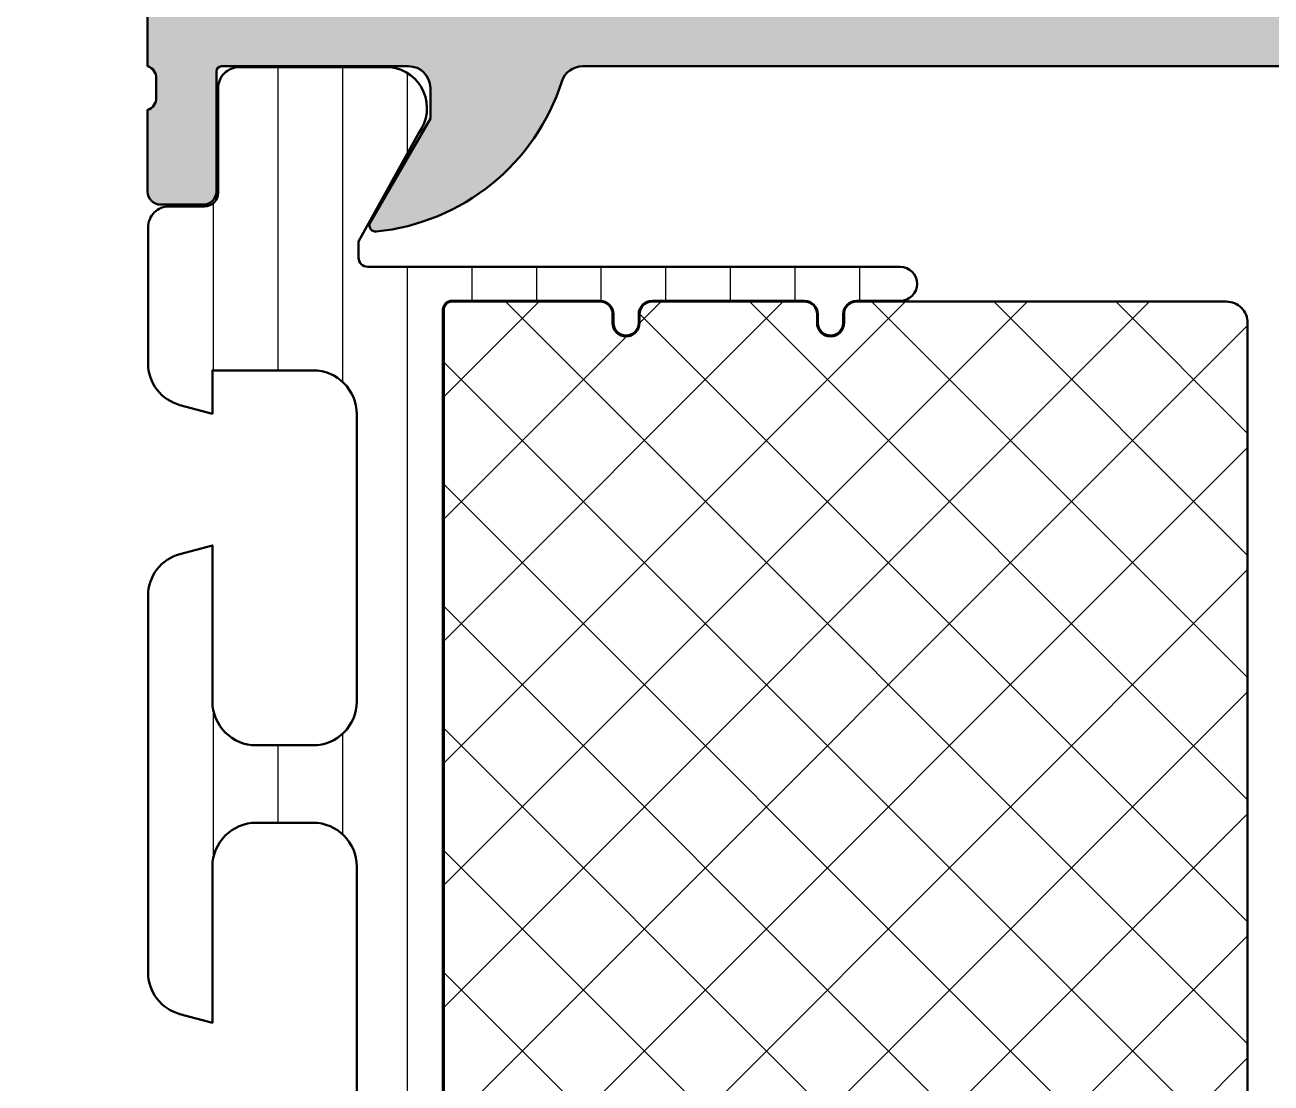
# Model space of a CAD drawing. Extents: x -35 to 48, y 3 to 100.
# Drawn here: x -5.82 to 22.83, y 27.33 to 51.65 of the extents above; entities that cross this region are included whole.
import ezdxf

# ---------------------------------------------------------------- set-up
doc = ezdxf.new("R2010")
doc.units = 0
for name, color, linetype, lineweight in [('0S-Alu contour', 7, 'Continuous', 50), ('0S-Alu hatch', 252, 'Continuous', 25), ('0S-Plastic contour', 254, 'Continuous', 50), ('0S-Plastic hatch', 253, 'Continuous', 25), ('0S-PT contour', 91, 'Continuous', 50), ('0S-PT hatch', 103, 'Continuous', 25)]:
    doc.layers.add(name, color=color, linetype=linetype, lineweight=lineweight)

# ---------------------------------------------------------------- blocks, each defined once
blk = doc.blocks.new('430630__B1BA0390_B377_4A8B_82FF_1023F04885D0_')
at = {"layer": '0S-PT hatch'}
h = blk.add_hatch(dxfattribs=at)
h.set_pattern_fill('ANSI37', color=256, scale=0.625, angle=90, style=0)
h.set_pattern_definition([(135, (0, 0), (-1.403165018917055, -1.403165018917055), []), (225, (0, 0), (1.403165018917055, -1.403165018917055), [])])
edge = h.paths.add_edge_path()
edge.add_line((22.2900030517569, 44.80001645432259), (22.29000305175684, 22.00001645432195))
edge.add_ellipse((21.80000305175689, 22.00001645432195), major_axis=(-0.4899999999999451, 0), ratio=1, start_angle=90.0000000000004, end_angle=180, ccw=False)
edge.add_line((21.8000030517569, 21.510016454322), (13.29999687758967, 21.51001645432201))
edge.add_ellipse((13.29999687758967, 21.80001645432206), major_axis=(-0.2900000000000489, 0), ratio=1, start_angle=0, end_angle=90, ccw=False)
edge.add_line((13.00999687758962, 21.80001645432206), (13.00999687758963, 22.00001645432232))
edge.add_arc((12.70000145522635, 22.00001645432231), 0.3099954223632793, 0, 180)
edge.add_line((12.39000603286307, 22.00001645432229), (12.39000603286307, 21.80001645432253))
edge.add_ellipse((12.100006032863, 21.80001645432253), major_axis=(-0.2900000000000702, 0), ratio=1, start_angle=90, end_angle=180, ccw=False)
edge.add_line((12.100006032863, 21.51001645432246), (8.599996877589597, 21.51001645432248))
edge.add_ellipse((8.599996877589597, 21.80001645432245), major_axis=(-0.2899999999999636, 0), ratio=1, start_angle=0, end_angle=90, ccw=False)
edge.add_line((8.309996877589631, 21.80001645432245), (8.30999687758964, 22.00001645432231))
edge.add_arc((8.000001455226332, 22.00001645432232), 0.3099954223633077, 0, 180)
edge.add_line((7.690006032863024, 22.00001645432234), (7.690006032863024, 21.80001645432235))
edge.add_ellipse((7.400006032863096, 21.80001645432235), major_axis=(-0.2899999999999281, 0), ratio=1, start_angle=90.00000000000142, end_angle=180, ccw=False)
edge.add_line((7.400006032863103, 21.51001645432242), (4.000003051756941, 21.51001645432237))
edge.add_ellipse((4.000003051756941, 21.70001645432237), major_axis=(-0.1899999999999977, 0), ratio=1, start_angle=0, end_angle=90, ccw=False)
edge.add_line((3.810003051756943, 21.70001645432237), (3.810003051756901, 45.10001645432235))
edge.add_ellipse((4.000003051756856, 45.10001645432236), major_axis=(-0.1899999999999551, 0), ratio=1, start_angle=269.99999999999784, end_angle=360, ccw=False)
edge.add_line((4.000003051756863, 45.29001645432232), (7.400006032863053, 45.29001645432226))
edge.add_ellipse((7.400006032863046, 45.00001645432228), major_axis=(-0.2899999999999778, 0), ratio=1, start_angle=180, end_angle=269.9999999999986, ccw=False)
edge.add_line((7.690006032863024, 45.00001645432228), (7.690006032863031, 44.80001645432234))
edge.add_arc((8.00000145522634, 44.80001645432232), 0.3099954223633077, 180, 360)
edge.add_line((8.309996877589647, 44.8000164543223), (8.309996877589647, 45.00001645432222))
edge.add_ellipse((8.599996877589623, 45.00001645432223), major_axis=(-0.2899999999999778, 0), ratio=1, start_angle=269.9999999999986, end_angle=360, ccw=False)
edge.add_line((8.599996877589632, 45.2900164543222), (12.10000603286309, 45.2900164543222))
edge.add_ellipse((12.1000060328631, 45.00001645432223), major_axis=(-0.2899999999999778, 0), ratio=1, start_angle=180, end_angle=270.0000000000014, ccw=False)
edge.add_line((12.39000603286308, 45.00001645432223), (12.39000603286308, 44.80001645432235))
edge.add_arc((12.70000145522635, 44.80001645432233), 0.3099954223632793, 180, 360)
edge.add_line((13.00999687758963, 44.8000164543223), (13.00999687758963, 45.00001645432258))
edge.add_ellipse((13.29999687758959, 45.00001645432259), major_axis=(-0.2899999999999565, 0), ratio=1, start_angle=270.0000000000014, end_angle=360, ccw=False)
edge.add_line((13.29999687758958, 45.29001645432255), (21.80000305175678, 45.29001645432271))
edge.add_ellipse((21.80000305175679, 44.80001645432259), major_axis=(-0.4900000000001157, 0), ratio=1, start_angle=180, end_angle=270.00000000000125, ccw=False)
at = {"layer": '0S-PT contour', "color": 7}
for points in [[(4.000003051756863, 45.29001645432232), (7.400006032863053, 45.29001645432226)], [(8.599996877589632, 45.2900164543222), (12.10000603286309, 45.2900164543222)], [(13.29999687758958, 45.29001645432255), (21.80000305175678, 45.29001645432271)], [(3.810003051756943, 21.70001645432237), (3.810003051756901, 45.10001645432235)], [(7.690006032863024, 45.00001645432228), (7.690006032863031, 44.80001645432234)], [(8.309996877589647, 44.8000164543223), (8.309996877589647, 45.00001645432222)], [(12.39000603286308, 45.00001645432223), (12.39000603286308, 44.80001645432235)], [(13.00999687758963, 44.8000164543223), (13.00999687758963, 45.00001645432258)], [(22.2900030517569, 44.80001645432259), (22.29000305175684, 22.00001645432195)], [(7.690006032863024, 22.00001645432234), (7.690006032863024, 21.80001645432235)], [(8.309996877589631, 21.80001645432245), (8.30999687758964, 22.00001645432231)], [(12.39000603286307, 22.00001645432229), (12.39000603286307, 21.80001645432253)], [(13.00999687758962, 21.80001645432206), (13.00999687758963, 22.00001645432232)], [(7.400006032863103, 21.51001645432242), (4.000003051756941, 21.51001645432237)], [(12.100006032863, 21.51001645432246), (8.599996877589597, 21.51001645432248)], [(21.8000030517569, 21.510016454322), (13.29999687758967, 21.51001645432201)]]:
    blk.add_lwpolyline(points, dxfattribs=at)
at = {"layer": '0S-PT contour', "color": 7, "extrusion": (0, 0, -1)}
for centre, radius, start, end in [((-4.000003051756856, 45.10001645432236), 0.1899999999999551, 0, 90.00000000000216), ((-7.400006032863046, 45.00001645432228), 0.2899999999999778, 90.00000000000142, 180), ((-8.599996877589623, 45.00001645432223), 0.2899999999999778, 0, 90.00000000000142), ((-12.1000060328631, 45.00001645432223), 0.2899999999999778, 89.9999999999986, 180), ((-13.29999687758959, 45.00001645432259), 0.2899999999999565, 0, 89.9999999999986), ((-21.80000305175679, 44.80001645432259), 0.4900000000001157, 89.99999999999875, 180), ((-7.400006032863096, 21.80001645432235), 0.2899999999999281, 180, 269.9999999999986), ((-8.599996877589597, 21.80001645432245), 0.2899999999999636, 270, 0), ((-12.100006032863, 21.80001645432253), 0.2900000000000702, 180, 270), ((-13.29999687758967, 21.80001645432206), 0.2900000000000489, 270, 0), ((-21.80000305175689, 22.00001645432195), 0.4899999999999452, 180, 269.9999999999996), ((-4.000003051756941, 21.70001645432237), 0.1899999999999977, 270, 0)]:
    blk.add_arc(centre, radius, start, end, dxfattribs=at)
at = {"layer": '0S-PT contour', "color": 7}
for centre, radius, start, end in [((8.00000145522634, 44.80001645432232), 0.3099954223633077, 180, 0), ((12.70000145522635, 44.80001645432233), 0.3099954223632793, 180, 0), ((8.000001455226332, 22.00001645432232), 0.3099954223633077, 0, 180), ((12.70000145522635, 22.00001645432231), 0.3099954223632793, 0, 180)]:
    blk.add_arc(centre, radius, start, end, dxfattribs=at)
blk = doc.blocks.new('284171__9E2D7E23_CC51_4BD5_8FF8_B0A67FCC912C___7D1B00D4_38D1_4663_B4CD_88A84B16A1B8_')
at = {"layer": '0S-Plastic hatch'}
h = blk.add_hatch(dxfattribs=at)
h.set_pattern_fill('ANSI31', color=256, scale=0.4680000000000001, angle=45, style=0)
h.set_pattern_definition([(90, (0, 0), (-1.4859, 0), [])])
edge = h.paths.add_edge_path()
edge.add_arc((-1.998889935470856, 43.869667572746), 0.9911072607428506, 180.0405299678468, 254.9400474000904)
edge.add_line((-2.25640895770546, 42.91260040922793), (-1.509997246368108, 42.71302508534097))
edge.add_line((-1.509997246368108, 42.71302508534097), (-1.510020065310754, 43.70999991957992))
edge.add_line((-1.510020065310754, 43.70999991957992), (0.7999984741296018, 43.70999991957986))
edge.add_ellipse((0.799887902896053, 42.69988171802806), major_axis=(-1.01011820760357, 0), ratio=1, start_angle=180.0067713370847, end_angle=269.99372819440055, ccw=False)
edge.add_line((1.810006103445455, 42.70000109594596), (1.810006103514758, 36.09999152088493))
edge.add_ellipse((0.7998962644736665, 36.10010975949677), major_axis=(-1.010109845961314, 0), ratio=1, start_angle=90.00003336533632, end_angle=179.9932932310182, ccw=False)
edge.add_line((0.7998968526959582, 35.08999991353563), (-0.5000007695280076, 35.08999991958717))
edge.add_ellipse((-0.4998820669673023, 36.10013769156097), major_axis=(-1.010137778948245, 0), ratio=1, start_angle=0.007892332542724034, end_angle=89.99326710088138, ccw=False)
edge.add_line((-1.510019836332225, 36.09999854792234), (-1.510019836426415, 39.68697372013972))
edge.add_line((-1.510019836426415, 39.68697372013972), (-2.256408298235534, 39.48733857180203))
edge.add_arc((-1.998812028595921, 38.5302035504791), 0.9911928607365524, 105.0632453294668, 179.9547890311816)
edge.add_line((-2.99000458075053, 38.53098568112205), (-2.990004577637364, 29.86900626724525))
edge.add_arc((-1.998856334588737, 29.86970738699604), 0.991148491028103, 180.0405299572807, 254.9400474090741)
edge.add_line((-2.256386069522591, 28.91260040922805), (-1.510019836426423, 28.71303724529854))
edge.add_line((-1.510019836426423, 28.71303724529854), (-1.510019836426309, 32.30000602635914))
edge.add_ellipse((-0.4998819715170982, 32.29986815911056), major_axis=(-1.01013787431752, 0), ratio=1, start_angle=270.0068052912918, end_angle=359.9921800659673, ccw=False)
edge.add_line((-0.5000019503797973, 33.31000602630285), (0.7998968526493825, 33.31000603242419))
edge.add_ellipse((0.7998968526727026, 32.29989677466207), major_axis=(-1.01010925776211, 0), ratio=1, start_angle=180.0067401372918, end_angle=270.00000000132275, ccw=False)
edge.add_line((1.810006103445562, 32.30001560147827), (1.81000610351441, 24.01576744381149))
edge.add_ellipse((1.500006103514465, 24.01576744381149), major_axis=(-0.3099999999999454, 0), ratio=1, start_angle=68.53974442791832, end_angle=180, ccw=False)
edge.add_arc((-2.4091536233e-06, 20.20001398454269), 3.789999999999867, 68.5397444279178, 107.0188797955988)
edge.add_ellipse((-1.200018310550824, 24.12046827408524), major_axis=(-0.3099999999999747, 0), ratio=1, start_angle=0, end_angle=107.01887979559899, ccw=False)
edge.add_line((-1.510018310550798, 24.12046827408524), (-1.510018310550904, 25.6869737201395))
edge.add_line((-1.510018310550904, 25.6869737201395), (-2.256406772354068, 25.48733857180359))
edge.add_arc((-1.998810502720246, 24.53020355047892), 0.9911928607367217, 105.0632453291175, 179.9547890311171)
edge.add_line((-2.990003054875024, 24.53098568112299), (-2.990003051761746, 18.30004730203263))
edge.add_arc((-2.800003051761727, 18.30004730203263), 0.190000000000019, 180, 270.0000000000021)
edge.add_line((-2.80000305176172, 18.11004730203262), (-1.173987680280447, 18.11004730203265))
edge.add_arc((-1.173987680280447, 18.30004730203292), 0.1900000000002677, 270, 354.9998434473307)
edge.add_line((-0.9847107328902122, 18.28348719373811), (-0.9111066583768874, 19.12475914023555))
edge.add_arc((-1.200003051761619, 19.15003509500124), 0.2900000000000398, 354.9998434473395, 449.9999999999733)
edge.add_line((-1.200003051761484, 19.44003509500128), (-1.592583072550112, 19.44003509500146))
edge.add_ellipse((5.62457890965e-05, 20.30003509597819), major_axis=(-1.809999999999986, 0), ratio=1, start_angle=151.6316564767587, end_angle=28.36834352324138, ccw=False)
edge.add_line((1.592695564128305, 19.44003509500146), (1.199996948238435, 19.44003509500146))
edge.add_arc((1.199996948238435, 19.15003509500133), 0.2900000000001341, 90, 185.0001565526674)
edge.add_line((0.9111005548536127, 19.12475914023559), (0.9847046293670089, 18.2834871937379))
edge.add_arc((1.173981576756943, 18.30004730203267), 0.1899999999999649, 185.0001565526643, 269.9999999999957)
edge.add_line((1.173981576756929, 18.1100473020327), (2.49999694824136, 18.11004730203265))
edge.add_arc((2.499996948241381, 18.6000473020328), 0.4900000000001512, 269.9999999999975, 362.2920152210367)
edge.add_ellipse((4.997996893755342, 18.70002866135776), major_axis=(-2.009999999999892, 0), ratio=1, start_angle=-89.9999999999992, end_angle=2.2920152210356832, ccw=False)
edge.add_line((4.997996893755313, 20.71002866135765), (14.29999992934751, 20.71002866135781))
edge.add_arc((14.29999992934751, 21.10002255784218), 0.3899938964843699, 270, 450)
edge.add_line((14.29999992934751, 21.49001645432655), (13.29999687758969, 21.49001645432655))
edge.add_ellipse((13.2999968775897, 21.80001645432662), major_axis=(-0.3100000000000733, 0), ratio=1, start_angle=0, end_angle=89.99999999999869, ccw=False)
edge.add_line((12.98999687758962, 21.80001645432662), (12.98999687758963, 22.00001645432916))
edge.add_arc((12.70000145522629, 22.00001645432911), 0.2899954223633401, 0, 180)
edge.add_line((12.41000603286295, 22.00001645432907), (12.41000603286301, 21.80001645432675))
edge.add_ellipse((12.10000603286295, 21.80001645432665), major_axis=(-0.3100000000000591, 0), ratio=1, start_angle=90.00000000000398, end_angle=180, ccw=False)
edge.add_line((12.10000603286298, 21.49001645432659), (8.59999687758966, 21.49001645432656))
edge.add_ellipse((8.599996877589668, 21.80001645432658), major_axis=(-0.3100000000000165, 0), ratio=1, start_angle=0, end_angle=89.99999999999869, ccw=False)
edge.add_line((8.289996877589651, 21.80001645432658), (8.2899968775897, 22.00001645432639))
edge.add_arc((8.00000145522639, 22.00001645432644), 0.2899954223633116, 0, 180)
edge.add_line((7.710006032863077, 22.0000164543265), (7.71000603286302, 21.80001645432658))
edge.add_ellipse((7.400006032862954, 21.80001645432668), major_axis=(-0.3100000000000662, 0), ratio=1, start_angle=90, end_angle=180, ccw=False)
edge.add_line((7.400006032862954, 21.49001645432662), (4.000003051756877, 21.49001645432651))
edge.add_ellipse((4.00000305175687, 21.70001645432478), major_axis=(-0.2099999999982742, 0), ratio=1, start_angle=0, end_angle=90.00000000000188, ccw=False)
edge.add_line((3.790003051758596, 21.70001645432478), (3.790003051756848, 45.10001645432627))
edge.add_ellipse((4.000003051756863, 45.10001645432629), major_axis=(-0.210000000000015, 0), ratio=1, start_angle=270, end_angle=360, ccw=False)
edge.add_line((4.000003051756863, 45.3100164543263), (7.400006032863089, 45.31001645432617))
edge.add_ellipse((7.400006032863082, 45.00001645432616), major_axis=(-0.3100000000000094, 0), ratio=1, start_angle=180, end_angle=269.99999999999864, ccw=False)
edge.add_line((7.710006032863091, 45.00001645432616), (7.710006032863027, 44.80001645432646))
edge.add_arc((8.000001455226368, 44.80001645432643), 0.2899954223633401, 180, 360)
edge.add_line((8.289996877589706, 44.80001645432641), (8.2899968775897, 45.00001645432633))
edge.add_ellipse((8.59999687758961, 45.00001645432633), major_axis=(-0.3099999999999099, 0), ratio=1, start_angle=270, end_angle=360, ccw=False)
edge.add_line((8.59999687758961, 45.31001645432624), (12.100006032863, 45.31001645432624))
edge.add_ellipse((12.100006032863, 45.00001645432623), major_axis=(-0.3100000000000165, 0), ratio=1, start_angle=180, end_angle=270, ccw=False)
edge.add_line((12.41000603286301, 45.00001645432623), (12.41000603286284, 44.80001645432393))
edge.add_arc((12.70000145522624, 44.8000164543238), 0.2899954223633969, 180, 360)
edge.add_line((12.98999687758964, 44.80001645432369), (12.98999687758964, 45.00001645432627))
edge.add_ellipse((13.29999687758966, 45.00001645432627), major_axis=(-0.3100000000000236, 0), ratio=1, start_angle=270, end_angle=360, ccw=False)
edge.add_line((13.29999687758966, 45.31001645432629), (14.29999992934755, 45.31001645432629))
edge.add_arc((14.29999992934753, 45.70001035081064), 0.3899938964843486, 270.0000000000021, 450.0000000000021)
edge.add_line((14.29999992934752, 46.09000424729499), (2.060611679730882, 46.09000424729517))
edge.add_ellipse((2.060611679730882, 46.30000424729518), major_axis=(-0.210000000000008, 0), ratio=1, start_angle=0, end_angle=90, ccw=False)
edge.add_line((1.850611679730874, 46.30000424729518), (1.850843888160966, 46.66797715890663))
edge.add_line((1.850843888160966, 46.66797715890663), (3.237881482621688, 49.17054121780441))
edge.add_arc((2.469781616100377, 49.7343126244347), 0.9527935788427317, 323.7220045597731, 442.9979158317157)
edge.add_line((2.585932343975912, 50.67999999999701), (-0.8900015878680562, 50.68000000000409))
edge.add_arc((-0.8900015878680562, 50.19000402255851), 0.4899959774455667, 90, 180.0079248057727)
edge.add_line((-1.379997560626627, 50.18993624927798), (-1.379665617874785, 47.79004587698236))
edge.add_ellipse((-1.689665614924791, 47.79000300001238), major_axis=(-0.3100000000152235, 0), ratio=1, start_angle=90.0000000028038, end_angle=180.0079247401442, ccw=False)
edge.add_line((-1.689665614909621, 47.48000299999716), (-2.499996933314335, 47.48000299999723))
edge.add_arc((-2.499996933314378, 46.9900029999971), 0.4900000000001299, 89.999999999995, 180)
edge.add_line((-2.989996933314507, 46.9900029999971), (-2.989996948244417, 43.86896648197803))
at = {"layer": '0S-Plastic contour', "color": 7}
for points in [[(2.585932343975912, 50.67999999999701), (-0.8900015878680562, 50.68000000000409)], [(-1.379997560626627, 50.18993624927798), (-1.379665617874785, 47.79004587698236)], [(1.850611679730874, 46.30000424729518), (1.850843888160966, 46.66797715890663), (3.237881482621688, 49.17054121780441)], [(-1.689665614909621, 47.48000299999716), (-2.499996933314335, 47.48000299999723)], [(-2.989996933314507, 46.9900029999971), (-2.989996948244417, 43.86896648197803)], [(14.29999992934752, 46.09000424729499), (2.060611679730882, 46.09000424729517)], [(4.000003051756863, 45.3100164543263), (7.400006032863089, 45.31001645432617)], [(8.59999687758961, 45.31001645432624), (12.100006032863, 45.31001645432624)], [(13.29999687758966, 45.31001645432629), (14.29999992934755, 45.31001645432629)], [(3.790003051758596, 21.70001645432478), (3.790003051756848, 45.10001645432627)], [(7.710006032863091, 45.00001645432616), (7.710006032863027, 44.80001645432646)], [(8.289996877589706, 44.80001645432641), (8.2899968775897, 45.00001645432633)], [(12.41000603286301, 45.00001645432623), (12.41000603286284, 44.80001645432393)], [(12.98999687758964, 44.80001645432369), (12.98999687758964, 45.00001645432627)], [(-2.25640895770546, 42.91260040922793), (-1.509997246368108, 42.71302508534097), (-1.510020065310754, 43.70999991957992), (0.7999984741296018, 43.70999991957986)], [(1.810006103445455, 42.70000109594596), (1.810006103514758, 36.09999152088493)], [(-1.510019836332225, 36.09999854792234), (-1.510019836426415, 39.68697372013972), (-2.256408298235534, 39.48733857180203)], [(-2.99000458075053, 38.53098568112205), (-2.990004577637364, 29.86900626724525)], [(0.7998968526959582, 35.08999991353563), (-0.5000007695280076, 35.08999991958717)], [(-0.5000019503797973, 33.31000602630285), (0.7998968526493825, 33.31000603242419)], [(-2.256386069522591, 28.91260040922805), (-1.510019836426423, 28.71303724529854), (-1.510019836426309, 32.30000602635914)], [(1.810006103445562, 32.30001560147827), (1.81000610351441, 24.01576744381149)], [(-1.510018310550798, 24.12046827408524), (-1.510018310550904, 25.6869737201395), (-2.256406772354068, 25.48733857180359)], [(-2.990003054875024, 24.53098568112299), (-2.990003051761746, 18.30004730203263)], [(7.710006032863077, 22.0000164543265), (7.71000603286302, 21.80001645432658)], [(8.289996877589651, 21.80001645432658), (8.2899968775897, 22.00001645432639)], [(12.41000603286295, 22.00001645432907), (12.41000603286301, 21.80001645432675)], [(12.98999687758962, 21.80001645432662), (12.98999687758963, 22.00001645432916)], [(7.400006032862954, 21.49001645432662), (4.000003051756877, 21.49001645432651)], [(12.10000603286298, 21.49001645432659), (8.59999687758966, 21.49001645432656)], [(14.29999992934751, 21.49001645432655), (13.29999687758969, 21.49001645432655)], [(4.997996893755313, 20.71002866135765), (14.29999992934751, 20.71002866135781)], [(-1.200003051761484, 19.44003509500128), (-1.592583072550112, 19.44003509500146)], [(1.592695564128305, 19.44003509500146), (1.199996948238435, 19.44003509500146)], [(-0.9847107328902122, 18.28348719373811), (-0.9111066583768874, 19.12475914023555)], [(0.9111005548536127, 19.12475914023559), (0.9847046293670089, 18.2834871937379)], [(-2.80000305176172, 18.11004730203262), (-1.173987680280447, 18.11004730203265)], [(1.173981576756929, 18.1100473020327), (2.49999694824136, 18.11004730203265)]]:
    blk.add_lwpolyline(points, dxfattribs=at)
for centre, radius, start, end in [((-0.8900015878680562, 50.19000402255851), 0.4899959774455667, 90, 180.0079248057727), ((2.469781616100377, 49.7343126244347), 0.9527935788427317, 323.7220045597731, 82.99791583171574), ((-2.499996933314378, 46.9900029999971), 0.4900000000001299, 89.999999999995, 180), ((14.29999992934753, 45.70001035081064), 0.3899938964843486, 270.0000000000021, 90.00000000000207), ((8.000001455226368, 44.80001645432643), 0.2899954223633401, 180, 0), ((12.70000145522624, 44.8000164543238), 0.2899954223633969, 180, 0), ((-1.998889935470856, 43.869667572746), 0.9911072607428506, 180.0405299678468, 254.9400474000904), ((-1.998812028595921, 38.5302035504791), 0.9911928607365524, 105.0632453294668, 179.9547890311816), ((-1.998856334588737, 29.86970738699604), 0.991148491028103, 180.0405299572807, 254.9400474090741), ((-1.998810502720246, 24.53020355047892), 0.9911928607367217, 105.0632453291175, 179.9547890311171), ((-2.4091536233e-06, 20.20001398454269), 3.789999999999867, 68.5397444279178, 107.0188797955988), ((8.00000145522639, 22.00001645432644), 0.2899954223633116, 0, 180), ((12.70000145522629, 22.00001645432911), 0.2899954223633401, 0, 180), ((14.29999992934751, 21.10002255784218), 0.3899938964843699, 270, 90), ((-1.200003051761619, 19.15003509500124), 0.2900000000000398, 354.9998434473395, 89.99999999997333), ((1.199996948238435, 19.15003509500133), 0.2900000000001341, 90, 185.0001565526674), ((2.499996948241381, 18.6000473020328), 0.4900000000001512, 269.9999999999975, 2.292015221036703), ((-2.800003051761727, 18.30004730203263), 0.190000000000019, 180, 270.0000000000021), ((-1.173987680280447, 18.30004730203292), 0.1900000000002677, 270, 354.9998434473307), ((1.173981576756943, 18.30004730203267), 0.1899999999999649, 185.0001565526643, 269.9999999999957)]:
    blk.add_arc(centre, radius, start, end, dxfattribs=at)
at = {"layer": '0S-Plastic contour', "color": 7, "extrusion": (0, 0, -1)}
for centre, radius, start, end in [((1.689665614924791, 47.79000300001238), 0.3100000000152235, 179.9920752598558, 269.9999999971962), ((-2.060611679730882, 46.30000424729518), 0.210000000000008, 270, 0), ((-4.000003051756863, 45.10001645432629), 0.2100000000000151, 0, 90), ((-7.400006032863082, 45.00001645432616), 0.3100000000000094, 90.00000000000134, 180), ((-8.59999687758961, 45.00001645432633), 0.3099999999999099, 0, 90), ((-12.100006032863, 45.00001645432623), 0.3100000000000165, 90, 180), ((-13.29999687758966, 45.00001645432627), 0.3100000000000236, 0, 90), ((-0.799887902896053, 42.69988171802806), 1.01011820760357, 90.00627180559945, 179.9932286629153), ((0.4998820669673023, 36.10013769156097), 1.010137778948245, 270.0067328991186, 359.9921076674573), ((-0.7998962644736665, 36.10010975949677), 1.010109845961314, 180.0067067689818, 269.9999666346637), ((0.4998819715170982, 32.29986815911056), 1.01013787431752, 0.0078199340326783, 89.99319470870822), ((-0.7998968526727026, 32.29989677466207), 1.01010925776211, 89.99999999867723, 179.9932598627082), ((1.200018310550824, 24.12046827408524), 0.3099999999999747, 252.981120204401, 0), ((-1.500006103514465, 24.01576744381149), 0.3099999999999454, 180, 291.4602555720818), ((-5.62457890965e-05, 20.30003509597819), 1.809999999999986, 331.6316564767586, 208.3683435232414), ((-7.400006032862954, 21.80001645432668), 0.3100000000000662, 180, 270), ((-8.599996877589668, 21.80001645432658), 0.3100000000000165, 270.0000000000013, 0), ((-12.10000603286295, 21.80001645432665), 0.3100000000000591, 180, 269.999999999996), ((-13.2999968775897, 21.80001645432662), 0.3100000000000733, 270.0000000000013, 0), ((-4.00000305175687, 21.70001645432478), 0.2099999999982742, 269.9999999999981, 0), ((-4.997996893755342, 18.70002866135776), 2.009999999999892, 357.7079847789643, 89.9999999999992)]:
    blk.add_arc(centre, radius, start, end, dxfattribs=at)
blk = doc.blocks.new('430610__E3E5264B_76E8_4BA1_A389_6EC0192E641E_')
at = {"layer": '0S-Alu hatch'}
h = blk.add_hatch(color=256, dxfattribs=at)
edge = h.paths.add_edge_path()
edge.add_line((-35.0000000001465, 98.50002094842532), (-35.00000000071202, 94.00002668003056))
edge.add_arc((-34.49997331996961, 94.00002668003056), 0.5000266807424083, 180, 269.9999999953055)
edge.add_line((-34.49997332001058, 93.49999999928815), (-33.19997136934305, 93.49999999989343))
edge.add_arc((-33.19997136934306, 93.99998967988965), 0.4999896799962187, 270.0000000000017, 360)
edge.add_line((-32.69998168934684, 93.99998967988965), (-32.69998168945335, 94.50000000000006))
edge.add_line((-32.69998168945335, 94.50000000000006), (-33.69998168945335, 94.49999999999993))
edge.add_line((-33.69998168945335, 94.49999999999993), (-33.69998169104399, 96.80004419614338))
edge.add_ellipse((-32.70003809262778, 96.80004419614335), major_axis=(-0.999943598416209, 0), ratio=1, start_angle=270, end_angle=360, ccw=False)
edge.add_line((-32.70003809262778, 97.79998779455954), (-28.69997606751056, 97.79998779298461))
edge.add_ellipse((-28.69997606790824, 96.79999341451399), major_axis=(-0.9999943784706317, 0), ratio=1, start_angle=180, end_angle=269.99999997721466, ccw=False)
edge.add_line((-27.69998168943761, 96.79999341451399), (-27.69998168945335, 94.50000000000006))
edge.add_line((-27.69998168945335, 94.50000000000006), (-28.69998168945335, 94.50000000000006))
edge.add_line((-28.69998168945335, 94.50000000000006), (-28.69998168955986, 93.99998967988954))
edge.add_arc((-28.19999200956387, 93.99998967988954), 0.4999896799959913, 180, 269.9999999999984)
edge.add_line((-28.19999200956388, 93.49999999989355), (-25.49997947235228, 93.50000000042147))
edge.add_ellipse((-25.49997947233254, 93.00002052766773), major_axis=(-0.4999794727537364, 0), ratio=1, start_angle=180, end_angle=270.000000002262, ccw=False)
edge.add_line((-24.99999999957881, 93.00002052766773), (-25.00000000058293, 85.50002413978308))
edge.add_arc((-24.4999758602453, 85.50002413975498), 0.5000241403376294, 180, 270)
edge.add_line((-24.4999758602453, 84.99999999941735), (-23.19996880765312, 84.99999999983412))
edge.add_arc((-23.19996880787723, 85.49998711842393), 0.4999871185898144, 270.0000000256812, 360)
edge.add_line((-22.69998168928741, 85.49998711842393), (-22.69998168945335, 86.00000000000006))
edge.add_line((-22.69998168945335, 86.00000000000006), (-23.69998168945313, 86.00000000000006))
edge.add_line((-23.69998168945313, 86.00000000000006), (-23.69998168959037, 87.50001655366916))
edge.add_ellipse((-22.69999824312259, 87.50001655366928), major_axis=(-0.9999834464677803, 0), ratio=1, start_angle=270, end_angle=360, ccw=False)
edge.add_line((-22.69999824312259, 88.50000000013706), (-18.70001450307855, 88.5000000005384))
edge.add_ellipse((-18.70001450311281, 87.49996718634037), major_axis=(-1.000032814198036, 0), ratio=1, start_angle=180, end_angle=269.99999999803697, ccw=False)
edge.add_line((-17.69998168891477, 87.49996718634037), (-17.69998168945335, 86.00000000000006))
edge.add_line((-17.69998168945335, 86.00000000000006), (-18.69998168945335, 86.00000000000006))
edge.add_line((-18.69998168945335, 86.00000000000006), (-18.69998168961929, 85.49998711842393))
edge.add_arc((-18.19999457102948, 85.49998711842393), 0.4999871185898144, 180, 270)
edge.add_line((-18.19999457102948, 84.99999999983412), (-16.89998101484472, 84.99999999983412))
edge.add_arc((-16.89998101490855, 85.499987118424), 0.4999871185898855, 270.0000000073135, 360)
edge.add_line((-16.39999389631866, 85.499987118424), (-16.39999389648463, 87.99998455353675))
edge.add_ellipse((-15.89999370884342, 87.99998455356993), major_axis=(-0.5000001876412057, 0), ratio=1, start_angle=269.99999999999756, end_angle=360, ccw=False)
edge.add_line((-15.8999937088434, 88.49998474121114), (-10.49999003786838, 88.49998474131012))
edge.add_ellipse((-10.49999003786841, 87.9999947033431), major_axis=(-0.499990037966981, 0), ratio=1, start_angle=180, end_angle=269.99999999999676, ccw=False)
edge.add_line((-9.999999999901434, 87.9999947033431), (-10.00000000006707, 80.69968130308393))
edge.add_arc((-9.499991838043023, 80.69968130307716), 0.5000081620240451, 180, 270.0003497056882)
edge.add_line((-9.49998878623537, 80.19967314106242), (-7.000000000000454, 80.1996883999089))
edge.add_line((-7.000000000000454, 80.1996883999089), (-7.000000000000625, 73.50000192413233))
edge.add_ellipse((-7.52502422466631, 72.99999447510542), major_axis=(-0.7250226793474724, 0), ratio=1, start_angle=136.3980750144726, end_angle=223.6019249855337, ccw=False)
edge.add_line((-7.00000000000057, 72.4999870260786), (-7.000000000000682, 68.50000746172879))
edge.add_ellipse((-7.525023995354594, 68.0000000068116), major_axis=(-0.7250225173538695, 0), ratio=1, start_angle=136.3989610716742, end_angle=223.6019378200932, ccw=False)
edge.add_line((-6.999992155637859, 67.50000078885842), (-6.999992155637869, 54.80004669530666))
edge.add_arc((-6.499992155637869, 54.80004669530666), 0.5, 180, 269.9999999999976)
edge.add_line((-6.49999215563789, 54.30004669530666), (-3.499996948243037, 54.30004669530655))
edge.add_ellipse((-3.499996948243058, 53.80004669530654), major_axis=(-0.5000000000000071, 0), ratio=1, start_angle=180, end_angle=269.99999999999756, ccw=False)
edge.add_line((-2.999996948243051, 53.80004669530654), (-2.999996948242937, 50.70005737548939))
edge.add_ellipse((-3.078845424212921, 50.43249596329754), major_axis=(-0.2789376121230049, 0), ratio=1, start_angle=178.8354106259198, end_angle=253.5801235805066, ccw=False)
edge.add_line((-2.799965430664814, 50.42682669037316), (-2.799965430664812, 49.97323269037323))
edge.add_ellipse((-3.078833526307981, 49.96757203089606), major_axis=(-0.2789255417371528, 0), ratio=1, start_angle=106.4245945553551, end_angle=181.1628700729101, ccw=False)
edge.add_line((-2.999966430664811, 49.70002869037312), (-2.999966430664805, 47.82001769036458))
edge.add_arc((-2.699966430664801, 47.82001769036459), 0.3000000000000043, 180, 269.9999999999986)
edge.add_line((-2.699966430664808, 47.52001769036459), (-1.719992111622048, 47.52001769036458))
edge.add_arc((-1.719992111622048, 47.82001769036461), 0.3000000000000256, 270, 360)
edge.add_line((-1.419992111622022, 47.82001769036461), (-1.419992115243317, 50.57998620089946))
edge.add_ellipse((-1.299920919547894, 50.57998620089945), major_axis=(-0.1200711956954237, 0), ratio=1, start_angle=270.03397157557856, end_angle=360, ccw=False)
edge.add_line((-1.299992111658291, 50.70005737548941), (3.000003051757033, 50.70005737548939))
edge.add_ellipse((3.000003051757033, 50.20005737548942), major_axis=(-0.4999999999999716, 0), ratio=1, start_angle=180, end_angle=270, ccw=False)
edge.add_line((3.500003051757005, 50.20005737548942), (3.500003051757062, 49.50005737548938))
edge.add_line((3.500003051757062, 49.50005737548938), (2.118507594134705, 47.10723705246183))
edge.add_arc((2.238122836405338, 47.03817716013769), 0.1381197846482657, 149.9999999999994, 275.6225775507937)
edge.add_arc((1.76177981058327, 51.87666623733719), 4.999999999999946, 275.6225775507932, 342.2515836439299)
edge.add_ellipse((7.000003051761218, 50.20005737548807), major_axis=(-0.5000000000044027, 0), ratio=1, start_angle=269.9999999999943, end_angle=342.2515836439304, ccw=False)
edge.add_line((7.000003051761268, 50.70005737549246), (37.80000305175707, 50.70005737548939))
edge.add_ellipse((37.80000305175702, 50.20005737548924), major_axis=(-0.5000000000001564, 0), ratio=1, start_angle=197.7484163560698, end_angle=269.9999999999943, ccw=False)
edge.add_arc((43.03822629293074, 51.87666623733701), 4.99999999999976, 197.74841635607, 264.3774224492067)
edge.add_arc((42.56188326710869, 47.03817716013772), 0.1381197846482954, 264.3774224492017, 389.9999999999957)
edge.add_line((42.68149850937937, 47.10723705246187), (41.30000305175701, 49.50005737548938))
edge.add_line((41.30000305175701, 49.50005737548938), (41.30000305175701, 50.20005737548939))
edge.add_ellipse((41.80000305175702, 50.20005737548939), major_axis=(-0.5, 0), ratio=1, start_angle=270, end_angle=360, ccw=False)
edge.add_line((41.80000305175702, 50.70005737548939), (46.09999821512756, 50.70005737548941))
edge.add_ellipse((46.09992702304547, 50.57998620088486), major_axis=(-0.1200711957099961, 0), ratio=1, start_angle=180, end_angle=269.9660284379302, ccw=False)
edge.add_line((46.21999821875546, 50.57998620088486), (46.21999821513415, 47.82001769036059))
edge.add_arc((46.51999821513418, 47.82001769036059), 0.3000000000000256, 180, 270)
edge.add_line((46.51999821513418, 47.52001769036057), (47.49997253417695, 47.52001769036058))
edge.add_arc((47.49997253417695, 47.82001769036059), 0.3000000000000043, 270, 360)
edge.add_line((47.79997253417696, 47.82001769036059), (47.79997253417696, 49.7000286903691))
edge.add_ellipse((47.87883962982011, 49.96757203089205), major_axis=(-0.278925541737147, 0), ratio=1, start_angle=-1.1628700728762738, end_angle=73.57540544464803, ccw=False)
edge.add_line((47.59997153417694, 49.97323269036906), (47.59997153417694, 50.42682669036906))
edge.add_ellipse((47.878851527726, 50.43249596329356), major_axis=(-0.2789376121239604, 0), ratio=1, start_angle=-73.58012358050928, end_angle=1.1645893740985116, ccw=False)
edge.add_line((47.80000305175576, 50.70005737548632), (47.80000305175781, 84.50001525878837))
edge.add_arc((46.80000305164095, 84.50001525878844), 1.000000000116862, 0, 90.00000000005213)
edge.add_line((46.80000305164004, 85.50001525890531), (46.30000305175758, 85.50001525878844))
edge.add_line((46.30000305175758, 85.50001525878844), (46.30000305175758, 83.00001525879038))
edge.add_ellipse((45.29991565428395, 83.00010265625198), major_axis=(-1.000087401292459, 0), ratio=1, start_angle=90.00501389794749, end_angle=179.9949929319336, ccw=False)
edge.add_line((45.30000317095978, 82.00001525878876), (44.00001314057013, 82.00001525706062))
edge.add_ellipse((44.0000131405704, 83.00007405651787), major_axis=(-1.000058799457235, 0), ratio=1, start_angle=0.0033686637580103707, end_angle=89.99999999998488, ccw=False)
edge.add_line((42.99995434284165, 83.00001525878682), (42.99995434284187, 90.00001526791677))
edge.add_ellipse((43.52492477883446, 90.49998366621374), major_axis=(-0.7249567973071905, 0), ratio=1, start_angle=-43.60785378746971, end_angle=43.60262178276702, ccw=False)
edge.add_line((42.9999999999991, 91.00000000047348), (42.99999999999954, 97.00000000000237))
edge.add_ellipse((44.00005492741243, 96.99994507258673), major_axis=(-1.000054928921317, 0), ratio=1, start_angle=270.00314693625046, end_angle=359.99685306376585, ccw=False)
edge.add_line((43.9999999999966, 97.99999999999962), (45.30000305175325, 97.99999999999994))
edge.add_ellipse((45.29997722375008, 96.99997417199268), major_axis=(-1.000025828340801, 0), ratio=1, start_angle=180.0014797973691, end_angle=269.9985202026458, ccw=False)
edge.add_line((46.30000305175735, 96.99999999999612), (46.30000305175736, 95.49999999999972))
edge.add_line((46.30000305175736, 95.49999999999972), (46.89999389648369, 95.50000000000006))
edge.add_line((46.89999389648369, 95.50000000000006), (47.99999999999932, 96.60000610351534))
edge.add_line((47.99999999999932, 96.60000610351534), (48, 100))
edge.add_line((48, 100), (-33.50002094818821, 100.0000000001463))
edge.add_arc((-33.50002094818822, 98.50002094818805), 1.499979051958277, 89.99999999999946, 180)
edge = h.paths.add_edge_path()
edge.add_line((-23.29998168970334, 90.70000360742925), (-23.29998168942177, 94.19999341442231))
edge.add_arc((-24.29997606790801, 94.19999341449822), 0.9999943784862352, 0, 90.0000000000016)
edge.add_line((-24.29997606790804, 95.19998779298447), (-25.49999389648487, 95.19998779296864))
edge.add_ellipse((-25.49994103488252, 95.70004065457086), major_axis=(-0.5000528643962673, 0), ratio=1, start_angle=0, end_angle=89.99394314694752, ccw=False)
edge.add_line((-25.99999389927879, 95.70004065444115), (-25.99999389695151, 97.49996618710794))
edge.add_ellipse((-25.49997229062417, 97.49996618710794), major_axis=(-0.500021606327337, 0), ratio=1, start_angle=270.00000000000165, end_angle=360, ccw=False)
edge.add_line((-25.49997229062419, 97.9999877934353), (40.79995434284717, 97.99998779296908))
edge.add_ellipse((40.79998486228306, 97.5000183096163), major_axis=(-0.4999694842842925, 0), ratio=1, start_angle=179.9930054592555, end_angle=270.00349748319763, ccw=False)
edge.add_line((41.29995434284183, 97.499957274459), (41.29995434284171, 85.99999999999991))
edge.add_ellipse((40.79995434284171, 85.99999999999991), major_axis=(-0.5, 0), ratio=1, start_angle=90, end_angle=180, ccw=False)
edge.add_line((40.79995434284171, 85.49999999999991), (-7.799981689537823, 85.50000000000001))
edge.add_ellipse((-7.799981689537816, 86.00000000000006), major_axis=(-0.5000000000000285, 0), ratio=1, start_angle=0, end_angle=89.9999999999992, ccw=False)
edge.add_line((-8.299981689537844, 86.0000000000041), (-8.299981689511696, 89.19998779296878))
edge.add_arc((-9.29998168951169, 89.19998779296878), 0.9999999999999928, 0, 90.00000000106131)
edge.add_line((-9.299981689530213, 90.19998779296878), (-22.79996587499504, 90.19998779271869))
edge.add_ellipse((-22.79996587499502, 90.700003607427), major_axis=(-0.5000158147083198, 0), ratio=1, start_angle=0, end_angle=89.9999999999983, ccw=False)
edge = h.paths.add_edge_path()
edge.add_line((-4.499992379642208, 64.99999699546993), (-4.499992379642208, 76.00000299383252))
edge.add_line((-4.499992379642208, 76.00000299383252), (-5.299996739204971, 76.80000735339507))
edge.add_line((-5.299996739204971, 76.80000735339507), (-5.299981898477817, 80.89966915862183))
edge.add_arc((-6.299970054047655, 80.89967277857986), 0.99998815557639, 359.9997925892271, 450)
edge.add_line((-6.299970054047655, 81.89966093415624), (-7.799992009541341, 81.89966093398203))
edge.add_ellipse((-7.799992009563894, 82.39965061408434), major_axis=(-0.4999896801022885, 0), ratio=1, start_angle=0, end_angle=90.00000000258439, ccw=False)
edge.add_line((-8.299981689666183, 82.39965061408586), (-8.299981689556944, 83.29999999999976))
edge.add_ellipse((-7.799981689556929, 83.29999999999976), major_axis=(-0.5000000000000142, 0), ratio=1, start_angle=270, end_angle=360, ccw=False)
edge.add_line((-7.799981689556929, 83.79999999999978), (40.79995434284158, 83.8))
edge.add_ellipse((40.79995434284158, 83.29999999999998), major_axis=(-0.5000000000000285, 0), ratio=1, start_angle=180, end_angle=270, ccw=False)
edge.add_line((41.2999543428416, 83.29999999999998), (41.2999543428416, 81.8000106811513))
edge.add_arc((42.79995434284096, 81.8000106811513), 1.49999999999936, 180, 270.0000000000027)
edge.add_line((42.79995434284103, 80.30001068115195), (45.30000305175744, 80.30001068115206))
edge.add_ellipse((45.30000305175746, 79.80001068115217), major_axis=(-0.4999999999998864, 0), ratio=1, start_angle=180, end_angle=270.00000000000244, ccw=False)
edge.add_line((45.80000305175735, 79.80001068115217), (45.80000305175736, 53.00005737548946))
edge.add_ellipse((45.30000305175588, 53.00005737548946), major_axis=(-0.500000000001478, 0), ratio=1, start_angle=89.9999999999983, end_angle=180, ccw=False)
edge.add_line((45.30000305175586, 52.50005737548798), (-0.7999428854194975, 52.5000573754896))
edge.add_ellipse((-0.7999428854194833, 53.00005737548953), major_axis=(-0.4999999999999432, 0), ratio=1, start_angle=6.381636757168963e-05, end_angle=89.9999999999983, ccw=False)
edge.add_line((-1.299942885419116, 53.00005681858308), (-1.299945781321859, 55.60004850536852))
edge.add_arc((-1.799945781318569, 55.60004669530674), 0.4999999999999865, 0.0002074178016016, 90)
edge.add_line((-1.799945781318569, 56.10004669530673), (-4.799944608832433, 56.10004669530672))
edge.add_ellipse((-4.799944608832433, 56.60004669530672), major_axis=(-0.5, 0), ratio=1, start_angle=0.0003930095463147154, end_angle=90, ccw=False)
edge.add_line((-5.29994460882067, 56.60004326565315), (-5.299996739204971, 64.19999263590736))
edge.add_line((-5.299996739204971, 64.19999263590736), (-4.499992379642208, 64.99999699546993))
at = {"layer": '0S-Alu contour', "color": 7}
for points in [[(-2.999996948243051, 53.80004669530654), (-2.999996948242937, 50.70005737548939)], [(-2.799965430664814, 50.42682669037316), (-2.799965430664812, 49.97323269037323)], [(-1.419992111622022, 47.82001769036461), (-1.419992115243317, 50.57998620089946)], [(-1.299992111658291, 50.70005737548941), (3.000003051757033, 50.70005737548939)], [(7.000003051761268, 50.70005737549246), (37.80000305175707, 50.70005737548939)], [(3.500003051757005, 50.20005737548942), (3.500003051757062, 49.50005737548938), (2.118507594134705, 47.10723705246183)], [(-2.999966430664811, 49.70002869037312), (-2.999966430664805, 47.82001769036458)], [(-2.699966430664808, 47.52001769036459), (-1.719992111622048, 47.52001769036458)]]:
    blk.add_lwpolyline(points, dxfattribs=at)
at = {"layer": '0S-Alu contour', "color": 7, "extrusion": (0, 0, -1)}
for centre, radius, start, end in [((3.078845424212921, 50.43249596329754), 0.2789376121230049, 106.4198764194934, 181.1645893740803), ((1.299920919547894, 50.57998620089945), 0.1200711956954237, 0, 89.96602842442142), ((-3.000003051757033, 50.20005737548942), 0.4999999999999716, 90, 180), ((-7.000003051761218, 50.20005737548807), 0.5000000000044027, 17.7484163560696, 90.0000000000057), ((3.078833526307981, 49.96757203089606), 0.2789255417371528, 178.8371299270899, 253.5754054446449)]:
    blk.add_arc(centre, radius, start, end, dxfattribs=at)
at = {"layer": '0S-Alu contour', "color": 7}
for centre, radius, start, end in [((1.76177981058327, 51.87666623733719), 4.999999999999946, 275.6225775507932, 342.2515836439299), ((-2.699966430664801, 47.82001769036459), 0.3000000000000043, 180, 269.9999999999986), ((-1.719992111622048, 47.82001769036461), 0.3000000000000256, 270, 0), ((2.238122836405338, 47.03817716013769), 0.1381197846482657, 149.9999999999994, 275.6225775507937)]:
    blk.add_arc(centre, radius, start, end, dxfattribs=at)
blk = doc.blocks.new('430630__1C3EF3C1_7F40_455C_BF5A_CE05CCE8D543_')
at = {"layer": '0S-Alu contour', "color": 7}
blk.add_blockref('430610__E3E5264B_76E8_4BA1_A389_6EC0192E641E_', (0, 0), dxfattribs=at)
at = {"layer": '0S-Plastic contour', "color": 7}
blk.add_blockref('284171__9E2D7E23_CC51_4BD5_8FF8_B0A67FCC912C___7D1B00D4_38D1_4663_B4CD_88A84B16A1B8_', (0, 0), dxfattribs=at)
at = {"layer": '0S-PT contour', "color": 7}
blk.add_blockref('430630__B1BA0390_B377_4A8B_82FF_1023F04885D0_', (0, 0), dxfattribs=at)

msp = doc.modelspace()

# ---------------------------------------------------------------- block references
at = {"layer": '0S-Alu contour', "color": 7}
msp.add_blockref('430630__1C3EF3C1_7F40_455C_BF5A_CE05CCE8D543_', (0, 0), dxfattribs=at)

doc.saveas('drawing.dxf')
